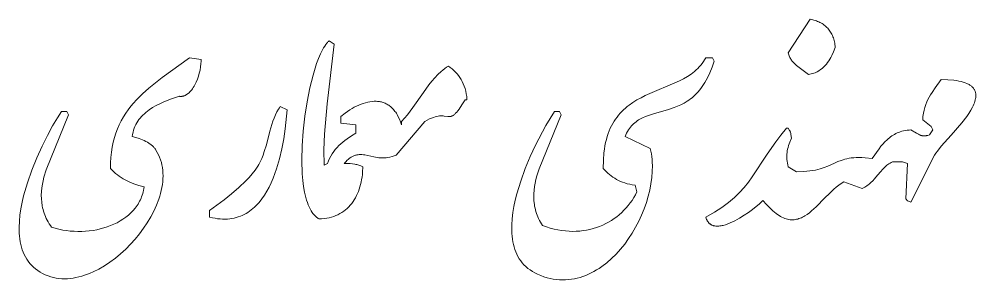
# Model space of a CAD drawing. Header units: metres. Extents: x 236 to 355, y 67 to 475.
# Drawn here: x 295.045 to 295.758, y 195.929 to 196.124 of the extents above; entities that cross this region are included whole.
import ezdxf

# ---------------------------------------------------------------- set-up
doc = ezdxf.new("R2010")
doc.units = ezdxf.units.M
doc.header["$LTSCALE"] = 0.007
doc.header["$MEASUREMENT"] = 0
doc.layers.add('H', color=7, linetype='Continuous')

msp = doc.modelspace()

# ---------------------------------------------------------------- linework, layer by layer
at = {"layer": 'H', "lineweight": 5}
for points in [[(295.63427, 196.12423), (295.63623, 196.12379), (295.63718, 196.12353), (295.63811, 196.12324), (295.63901, 196.12291), (295.6399, 196.12256), (295.64076, 196.12218), (295.6416, 196.12177), (295.64242, 196.12132), (295.64321, 196.12085), (295.64398, 196.12035), (295.64472, 196.11982), (295.64543, 196.11926), (295.64612, 196.11866), (295.64678, 196.11804), (295.64741, 196.11739), (295.64801, 196.11671), (295.64858, 196.116), (295.64912, 196.11526), (295.64963, 196.11449), (295.6501, 196.11369), (295.65055, 196.11286), (295.65096, 196.112), (295.65134, 196.11111), (295.65168, 196.11019), (295.65199, 196.10924), (295.65226, 196.10826), (295.6525, 196.10725), (295.6527, 196.10622), (295.65286, 196.10515), (295.65298, 196.10405), (295.65306, 196.10292), (295.65182, 196.09986), (295.65047, 196.09697), (295.64975, 196.09559), (295.64899, 196.09426), (295.64818, 196.09298), (295.64732, 196.09175), (295.64641, 196.09058), (295.64544, 196.08946), (295.6444, 196.08841), (295.64329, 196.08742), (295.6421, 196.08649), (295.64083, 196.08563), (295.63947, 196.08484), (295.63803, 196.08413), (295.63301, 196.08287), (295.62413, 196.08959), (295.62311, 196.09049), (295.62214, 196.09145), (295.62168, 196.09196), (295.62123, 196.09248), (295.62081, 196.09303), (295.6204, 196.0936), (295.62001, 196.09419), (295.61965, 196.09481), (295.6193, 196.09546), (295.61898, 196.09613), (295.61869, 196.09684), (295.61842, 196.09758), (295.61818, 196.09836), (295.61797, 196.09916)], [(295.29587, 196.04527), (295.28459, 196.04653), (295.28459, 196.05154), (295.2879, 196.0541), (295.29125, 196.05639), (295.29294, 196.05742), (295.29463, 196.05837), (295.29632, 196.05924), (295.29801, 196.06002), (295.29969, 196.06072), (295.30136, 196.06132), (295.30303, 196.06183), (295.30467, 196.06224), (295.3063, 196.06256), (295.30791, 196.06276), (295.30949, 196.06286), (295.31027, 196.06287), (295.31104, 196.06286), (295.31181, 196.06281), (295.31257, 196.06274), (295.31332, 196.06263), (295.31406, 196.0625), (295.31479, 196.06234), (295.31551, 196.06214), (295.31623, 196.06192), (295.31693, 196.06166), (295.31762, 196.06138), (295.3183, 196.06106), (295.31897, 196.06071), (295.31963, 196.06033), (295.32027, 196.05991), (295.32091, 196.05947), (295.32153, 196.05898), (295.32213, 196.05847), (295.32273, 196.05792), (295.32331, 196.05733), (295.32387, 196.05671), (295.32442, 196.05606), (295.32495, 196.05536), (295.32547, 196.05464), (295.32597, 196.05387), (295.32646, 196.05307), (295.32738, 196.05135), (295.32823, 196.04948), (295.32901, 196.04746), (295.32971, 196.04527), (295.32971, 196.04778), (295.33202, 196.05018), (295.33422, 196.05272), (295.33837, 196.05813), (295.34623, 196.06954), (295.35028, 196.07514), (295.3524, 196.07782), (295.35461, 196.0804), (295.35694, 196.08285), (295.3594, 196.08514), (295.36069, 196.08621), (295.36201, 196.08724), (295.36339, 196.08822), (295.36481, 196.08914), (295.3662, 196.08809), (295.36754, 196.087), (295.36882, 196.08585), (295.37004, 196.08465), (295.37119, 196.08338), (295.37228, 196.08205), (295.3733, 196.08065), (295.37424, 196.07917), (295.3751, 196.07762), (295.37587, 196.07597), (295.37657, 196.07424), (295.37717, 196.07242), (295.37767, 196.07049), (295.37808, 196.06846), (295.37839, 196.06632), (295.37859, 196.06407), (295.37734, 196.06407), (295.37487, 196.06011), (295.37276, 196.05705), (295.37183, 196.05582), (295.37096, 196.05477), (295.37015, 196.0539), (295.36976, 196.05352), (295.36939, 196.05318), (295.36903, 196.05287), (295.36868, 196.0526), (295.36834, 196.05236), (295.368, 196.05216), (295.36768, 196.05198), (295.36736, 196.05183), (295.36704, 196.0517), (295.36689, 196.05165), (295.36673, 196.0516), (295.36658, 196.05156), (295.36643, 196.05152), (295.36628, 196.05149), (295.36613, 196.05146), (295.36583, 196.05142), (295.36552, 196.0514), (295.36522, 196.05139), (295.36492, 196.0514), (295.36462, 196.05141), (295.36431, 196.05144), (295.36164, 196.05185), (295.36087, 196.05194), (295.36006, 196.05199), (295.35918, 196.052), (295.35823, 196.05195), (295.3572, 196.05183), (295.3561, 196.05162), (295.3549, 196.0513), (295.3536, 196.05088), (295.35219, 196.05033), (295.35067, 196.04964), (295.34903, 196.04879), (295.34726, 196.04778), (295.32595, 196.02271), (295.32433, 196.02207), (295.32276, 196.02155), (295.32123, 196.02116), (295.31975, 196.02087), (295.31831, 196.02069), (295.31691, 196.0206), (295.31555, 196.02058), (295.31423, 196.02064), (295.31294, 196.02075), (295.31168, 196.02092), (295.30925, 196.02135), (295.30466, 196.02237), (295.30246, 196.02279), (295.30138, 196.02294), (295.3003, 196.02304), (295.29923, 196.02307), (295.29869, 196.02306), (295.29816, 196.02304), (295.29762, 196.02299), (295.29709, 196.02292), (295.29656, 196.02282), (295.29602, 196.02271), (295.29548, 196.02256), (295.29495, 196.02239), (295.29441, 196.02219), (295.29386, 196.02196), (295.29332, 196.0217), (295.29277, 196.02141), (295.29222, 196.02109), (295.29167, 196.02073), (295.29112, 196.02033), (295.29056, 196.0199), (295.28999, 196.01943), (295.28942, 196.01891), (295.28827, 196.01777), (295.2871, 196.01645), (295.28945, 196.01645), (295.29153, 196.01636), (295.2934, 196.01619), (295.29509, 196.01593), (295.29588, 196.01576), (295.29664, 196.01557), (295.29737, 196.01536), (295.29809, 196.01513), (295.2995, 196.01458), (295.30089, 196.01394), (295.30078, 196.01004), (295.30063, 196.00812), (295.30041, 196.00623), (295.30012, 196.00437), (295.29977, 196.00255), (295.29936, 196.00075), (295.29887, 195.999), (295.29833, 195.99728), (295.29772, 195.99561), (295.29704, 195.99398), (295.29631, 195.9924), (295.2955, 195.99087), (295.29463, 195.9894), (295.2937, 195.98798), (295.29271, 195.98662), (295.29165, 195.98532), (295.29053, 195.98408), (295.28935, 195.98292), (295.2881, 195.98182), (295.28679, 195.9808), (295.28542, 195.97985), (295.28398, 195.97898), (295.28249, 195.97819), (295.28093, 195.97748), (295.27931, 195.97686), (295.27763, 195.97633), (295.27588, 195.97588), (295.27408, 195.97554), (295.27221, 195.97529), (295.27029, 195.97514), (295.2683, 195.97509), (295.26775, 195.97542), (295.2672, 195.97577), (295.26668, 195.97617), (295.26616, 195.97659), (295.26566, 195.97704), (295.26517, 195.97753), (295.2647, 195.97805), (295.26424, 195.97859), (295.26379, 195.97917), (295.26336, 195.97977), (295.26253, 195.98106), (295.26175, 195.98246), (295.26102, 195.98396), (295.26034, 195.98556), (295.2597, 195.98726), (295.25912, 195.98905), (295.25858, 195.99093), (295.25765, 195.99494), (295.25689, 195.99924), (295.2563, 196.00382), (295.25588, 196.00863), (295.25551, 196.01884), (295.25573, 196.0296), (295.25648, 196.04065), (295.25773, 196.05172), (295.25941, 196.06256), (295.26147, 196.0729), (295.26387, 196.08248), (295.26656, 196.09104), (295.26799, 196.09485), (295.26948, 196.09831), (295.27101, 196.10138), (295.27179, 196.10276), (295.27258, 196.10403), (295.27338, 196.10519), (295.27419, 196.10623), (295.27459, 196.1067), (295.275, 196.10715), (295.27541, 196.10756), (295.27582, 196.10794), (295.27958, 196.10543), (295.27434, 196.06087), (295.27234, 196.03819), (295.27193, 196.02673), (295.27206, 196.01519), (295.27457, 196.01645), (295.2753, 196.01836), (295.27614, 196.0202), (295.27709, 196.02197), (295.27814, 196.02366), (295.27927, 196.02529), (295.2805, 196.02685), (295.28179, 196.02835), (295.28316, 196.02978), (295.2846, 196.03114), (295.28609, 196.03244), (295.28763, 196.03368), (295.28922, 196.03486), (295.2925, 196.03705), (295.29587, 196.03901)], [(295.1718, 196.0954), (295.18057, 196.09415), (295.18057, 196.0929), (295.18039, 196.09073), (295.18009, 196.08849), (295.17966, 196.08619), (295.17912, 196.08387), (295.17845, 196.08157), (295.17767, 196.07931), (295.17678, 196.07714), (295.17579, 196.07507), (295.17525, 196.0741), (295.17468, 196.07316), (295.17409, 196.07227), (295.17348, 196.07142), (295.17284, 196.07063), (295.17217, 196.06989), (295.17149, 196.06922), (295.17113, 196.06891), (295.17077, 196.06861), (295.17041, 196.06833), (295.17004, 196.06807), (295.16966, 196.06783), (295.16928, 196.06761), (295.1689, 196.0674), (295.1685, 196.06722), (295.1681, 196.06705), (295.1677, 196.06691), (295.16729, 196.06679), (295.16688, 196.06669), (295.16646, 196.06661), (295.16603, 196.06656), (295.1656, 196.06653), (295.16516, 196.06652), (295.16472, 196.06654), (295.16428, 196.06658), (295.15848, 196.06466), (295.15264, 196.06238), (295.14978, 196.06108), (295.14699, 196.05966), (295.14431, 196.05811), (295.14175, 196.05642), (295.14052, 196.05551), (295.13934, 196.05457), (295.13821, 196.05359), (295.13712, 196.05256), (295.13609, 196.0515), (295.13511, 196.05038), (295.13419, 196.04922), (295.13334, 196.04802), (295.13255, 196.04676), (295.13183, 196.04546), (295.13119, 196.0441), (295.13062, 196.04269), (295.13013, 196.04123), (295.12973, 196.03971), (295.12941, 196.03813), (295.12918, 196.0365), (295.13179, 196.0358), (295.13438, 196.03499), (295.13692, 196.03405), (295.13814, 196.03353), (295.13933, 196.03296), (295.14048, 196.03234), (295.14157, 196.03167), (295.14261, 196.03096), (295.14311, 196.03058), (295.14359, 196.03018), (295.14405, 196.02977), (295.1445, 196.02935), (295.14492, 196.02891), (295.14533, 196.02846), (295.14571, 196.02799), (295.14608, 196.0275), (295.14641, 196.027), (295.14673, 196.02647), (295.1478, 196.02473), (295.14874, 196.02293), (295.14956, 196.02109), (295.15026, 196.0192), (295.15084, 196.01727), (295.15131, 196.0153), (295.15167, 196.0133), (295.15192, 196.01126), (295.15206, 196.0092), (295.15209, 196.0071), (295.15202, 196.00498), (295.15186, 196.00284), (295.15159, 196.00069), (295.15123, 195.99851), (295.15078, 195.99633), (295.15024, 195.99413), (295.14961, 195.99192), (295.14889, 195.98972), (295.14721, 195.9853), (295.14523, 195.98089), (295.14295, 195.97653), (295.1404, 195.97223), (295.1376, 195.96801), (295.13456, 195.9639), (295.13131, 195.95992), (295.12787, 195.95609), (295.12426, 195.95244), (295.12049, 195.94899), (295.11659, 195.94575), (295.11258, 195.94277), (295.10847, 195.94004), (295.10429, 195.93761), (295.10005, 195.93549), (295.09791, 195.93455), (295.09577, 195.9337), (295.09363, 195.93294), (295.09148, 195.93227), (295.08934, 195.9317), (295.0872, 195.93122), (295.08506, 195.93085), (295.08294, 195.93058), (295.08082, 195.93041), (295.07872, 195.93036), (295.07663, 195.93041), (295.07456, 195.93058), (295.07251, 195.93087), (295.07049, 195.93128), (295.06849, 195.93182), (295.06652, 195.93248), (295.06438, 195.93334), (295.06237, 195.9343), (295.06049, 195.93534), (295.05873, 195.93648), (295.05708, 195.9377), (295.05556, 195.93901), (295.05415, 195.94039), (295.05284, 195.94185), (295.05165, 195.94339), (295.05057, 195.94499), (295.04959, 195.94667), (295.0487, 195.94841), (295.04792, 195.95021), (295.04724, 195.95207), (295.04664, 195.95398), (295.04614, 195.95595), (295.04572, 195.95797), (295.04539, 195.96004), (295.04514, 195.96215), (295.04498, 195.9643), (295.04487, 195.96872), (295.04505, 195.97327), (295.0455, 195.97792), (295.04619, 195.98266), (295.0471, 195.98745), (295.04822, 195.99229), (295.05099, 196.00197), (295.05431, 196.01151), (295.05803, 196.02072), (295.06196, 196.02942), (295.06595, 196.03742), (295.06983, 196.04452), (295.07341, 196.05054), (295.07655, 196.0553), (295.08031, 196.0553), (295.08156, 196.05279), (295.06495, 196.01162), (295.06336, 196.00626), (295.06272, 196.00357), (295.06219, 196.00089), (295.06179, 195.99819), (295.06153, 195.9955), (295.06141, 195.99281), (295.06146, 195.99012), (295.06168, 195.98744), (295.06209, 195.98476), (295.06236, 195.98342), (295.06269, 195.98208), (295.06306, 195.98075), (295.06349, 195.97941), (295.06398, 195.97808), (295.06452, 195.97675), (295.06512, 195.97542), (295.06578, 195.9741), (295.0665, 195.97277), (295.06728, 195.97145), (295.06812, 195.97014), (295.06903, 195.96882), (295.07177, 195.96801), (295.07454, 195.96732), (295.07735, 195.96675), (295.08017, 195.9663), (295.08301, 195.96598), (295.08586, 195.96577), (295.08871, 195.96568), (295.09154, 195.96571), (295.09437, 195.96586), (295.09716, 195.96612), (295.09993, 195.96649), (295.10267, 195.96698), (295.10535, 195.96758), (295.10798, 195.9683), (295.11056, 195.96912), (295.11306, 195.97005), (295.1155, 195.97109), (295.11785, 195.97223), (295.12011, 195.97348), (295.12227, 195.97484), (295.12433, 195.9763), (295.12627, 195.97786), (295.1281, 195.97953), (295.1298, 195.98129), (295.13137, 195.98316), (295.1321, 195.98412), (295.13279, 195.98512), (295.13345, 195.98614), (295.13407, 195.98718), (295.13465, 195.98824), (295.13519, 195.98933), (295.13569, 195.99045), (295.13614, 195.99159), (295.13656, 195.99275), (295.13693, 195.99393), (295.13726, 195.99514), (295.13754, 195.99637), (295.13777, 195.99762), (295.13796, 195.9989), (295.13397, 196.00004), (295.1303, 196.00129), (295.12692, 196.00267), (295.12532, 196.00343), (295.12378, 196.00422), (295.12229, 196.00507), (295.12084, 196.00597), (295.11944, 196.00693), (295.11808, 196.00794), (295.11675, 196.00903), (295.11544, 196.01017), (295.11416, 196.01139), (295.11289, 196.01269), (295.11294, 196.01692), (295.11317, 196.021), (295.11359, 196.02491), (295.11418, 196.02867), (295.11494, 196.03228), (295.11586, 196.03575), (295.11694, 196.03908), (295.11816, 196.04228), (295.11951, 196.04536), (295.121, 196.04832), (295.12261, 196.05117), (295.12434, 196.05391), (295.12618, 196.05655), (295.12812, 196.0591), (295.13015, 196.06156), (295.13227, 196.06393), (295.13673, 196.06845), (295.14145, 196.07271), (295.15142, 196.08063)], [(295.55656, 196.0954), (295.56157, 196.0954), (295.56283, 196.0929), (295.56129, 196.08829), (295.55962, 196.08411), (295.55784, 196.08033), (295.55594, 196.07692), (295.55496, 196.07535), (295.55395, 196.07386), (295.55292, 196.07245), (295.55187, 196.07113), (295.5508, 196.06987), (295.5497, 196.06869), (295.54859, 196.06759), (295.54747, 196.06654), (295.54633, 196.06556), (295.54517, 196.06465), (295.544, 196.06379), (295.54282, 196.06298), (295.54042, 196.06152), (295.53799, 196.06025), (295.53554, 196.05913), (295.53306, 196.05815), (295.52811, 196.0565), (295.51842, 196.05378), (295.51383, 196.05233), (295.51163, 196.05149), (295.5095, 196.05056), (295.50848, 196.05004), (295.50747, 196.0495), (295.50649, 196.04891), (295.50553, 196.04828), (295.5046, 196.04761), (295.50369, 196.04689), (295.50281, 196.04613), (295.50197, 196.04531), (295.50115, 196.04443), (295.50037, 196.0435), (295.49962, 196.0425), (295.4989, 196.04144), (295.49822, 196.04032), (295.49758, 196.03912), (295.49697, 196.03785), (295.4964, 196.0365), (295.5152, 196.02773), (295.51566, 196.02571), (295.51604, 196.02365), (295.51635, 196.02155), (295.51657, 196.01941), (295.51672, 196.01724), (295.5168, 196.01504), (295.51673, 196.01055), (295.51638, 196.00597), (295.51574, 196.00132), (295.51485, 195.99662), (295.51369, 195.99191), (295.51228, 195.98719), (295.51063, 195.98251), (295.50874, 195.97787), (295.50664, 195.97331), (295.50431, 195.96884), (295.50179, 195.96449), (295.49906, 195.96029), (295.49615, 195.95626), (295.49306, 195.95241), (295.48979, 195.94879), (295.48637, 195.9454), (295.48279, 195.94227), (295.47908, 195.93942), (295.47716, 195.93812), (295.47522, 195.93689), (295.47325, 195.93575), (295.47124, 195.93469), (295.46921, 195.93372), (295.46714, 195.93284), (295.46505, 195.93206), (295.46294, 195.93138), (295.4608, 195.9308), (295.45864, 195.93032), (295.45645, 195.92994), (295.45424, 195.92968), (295.45201, 195.92953), (295.44977, 195.9295), (295.4475, 195.92958), (295.44522, 195.92978), (295.44292, 195.93011), (295.44061, 195.93057), (295.43828, 195.93116), (295.43594, 195.93188), (295.43359, 195.93273), (295.43123, 195.93373), (295.42924, 195.9347), (295.42738, 195.93575), (295.42564, 195.93689), (295.42401, 195.9381), (295.4225, 195.9394), (295.4211, 195.94077), (295.41982, 195.94221), (295.41864, 195.94373), (295.41756, 195.94531), (295.41659, 195.94695), (295.41572, 195.94866), (295.41494, 195.95042), (295.41426, 195.95224), (295.41367, 195.95412), (295.41317, 195.95604), (295.41276, 195.95801), (295.41243, 195.96003), (295.41218, 195.96209), (295.41201, 195.96419), (295.41192, 195.96633), (295.41195, 195.9707), (295.41226, 195.97519), (295.41282, 195.97977), (295.41361, 195.98442), (295.41461, 195.98912), (295.4158, 195.99384), (295.41868, 196.00329), (295.42206, 196.01259), (295.42579, 196.02155), (295.4297, 196.03001), (295.43738, 196.04472), (295.44376, 196.0553), (295.44752, 196.0553), (295.44878, 196.05279), (295.43231, 196.01248), (295.43065, 196.00715), (295.42996, 196.00448), (295.42939, 196.0018), (295.42893, 195.99913), (295.4286, 195.99645), (295.42841, 195.99377), (295.42838, 195.9911), (295.42851, 195.98844), (295.42882, 195.98578), (295.42904, 195.98445), (295.42931, 195.98313), (295.42964, 195.98181), (295.43001, 195.98049), (295.43043, 195.97917), (295.43091, 195.97786), (295.43144, 195.97655), (295.43203, 195.97525), (295.43268, 195.97395), (295.43339, 195.97265), (295.43416, 195.97136), (295.43499, 195.97007), (295.43786, 195.96904), (295.44071, 195.96815), (295.44354, 195.96741), (295.44636, 195.96681), (295.44914, 195.96634), (295.45191, 195.96601), (295.45464, 195.96582), (295.45734, 195.96575), (295.46001, 195.9658), (295.46264, 195.96598), (295.46523, 195.96628), (295.46777, 195.9667), (295.47027, 195.96723), (295.47272, 195.96787), (295.47512, 195.96863), (295.47746, 195.96948), (295.47975, 195.97044), (295.48197, 195.9715), (295.48413, 195.97266), (295.48623, 195.97391), (295.48825, 195.97524), (295.49021, 195.97667), (295.49209, 195.97819), (295.49389, 195.97978), (295.49561, 195.98146), (295.49725, 195.98321), (295.4988, 195.98503), (295.50027, 195.98692), (295.50164, 195.98888), (295.50291, 195.99091), (295.50409, 195.99299), (295.50518, 195.99514), (295.50392, 196.00015), (295.50183, 196.00049), (295.49985, 196.0009), (295.49799, 196.00135), (295.49623, 196.00187), (295.49457, 196.00245), (295.49299, 196.00309), (295.49148, 196.00378), (295.49005, 196.00453), (295.48868, 196.00535), (295.48736, 196.00622), (295.48609, 196.00715), (295.48485, 196.00814), (295.48365, 196.00919), (295.48246, 196.0103), (295.48011, 196.01269), (295.48023, 196.0188), (295.48068, 196.02443), (295.48102, 196.02708), (295.48144, 196.02961), (295.48194, 196.03204), (295.4825, 196.03436), (295.48314, 196.03659), (295.48384, 196.03871), (295.48461, 196.04074), (295.48543, 196.04268), (295.48632, 196.04453), (295.48727, 196.0463), (295.48827, 196.04798), (295.48932, 196.04959), (295.49043, 196.05112), (295.49158, 196.05258), (295.49278, 196.05396), (295.49402, 196.05529), (295.4953, 196.05654), (295.49663, 196.05774), (295.49798, 196.05888), (295.49938, 196.05997), (295.50226, 196.062), (295.50525, 196.06385), (295.50833, 196.06555), (295.51148, 196.06712), (295.53706, 196.07811), (295.54003, 196.07966), (295.54288, 196.08134), (295.5456, 196.08316), (295.5469, 196.08414), (295.54817, 196.08516), (295.54939, 196.08624), (295.55057, 196.08736), (295.5517, 196.08855), (295.55278, 196.08979), (295.55381, 196.09109), (295.55478, 196.09246), (295.5557, 196.0939)], [(295.73202, 196.07911), (295.73701, 196.07896), (295.74139, 196.07858), (295.74335, 196.07831), (295.74518, 196.07799), (295.74686, 196.07761), (295.74841, 196.07718), (295.74983, 196.07671), (295.75112, 196.07619), (295.75172, 196.07591), (295.75228, 196.07562), (295.75282, 196.07532), (295.75333, 196.07502), (295.7538, 196.07469), (295.75425, 196.07436), (295.75467, 196.07402), (295.75506, 196.07367), (295.75542, 196.07331), (295.75576, 196.07294), (295.75607, 196.07257), (295.75635, 196.07218), (295.75661, 196.07178), (295.75684, 196.07138), (295.75705, 196.07096), (295.75723, 196.07054), (295.75738, 196.07011), (295.75752, 196.06967), (295.75763, 196.06923), (295.75771, 196.06877), (295.75778, 196.06831), (295.75782, 196.06785), (295.75784, 196.06737), (295.75784, 196.06689), (295.75782, 196.0664), (295.75778, 196.06591), (295.75771, 196.06541), (295.75763, 196.0649), (295.75742, 196.06387), (295.75712, 196.06282), (295.75676, 196.06175), (295.75634, 196.06067), (295.75585, 196.05956), (295.75531, 196.05844), (295.75405, 196.05616), (295.75261, 196.05384), (295.751, 196.0515), (295.74741, 196.04677), (295.73949, 196.03752), (295.73209, 196.02924), (295.72915, 196.0257), (295.72796, 196.02414), (295.72701, 196.02271), (295.70946, 195.98762), (295.70831, 195.98808), (295.7076, 195.98832), (295.7072, 195.98844), (295.70714, 195.98846), (295.70709, 195.98848), (295.70709, 195.98848), (295.70709, 195.98848), (295.70709, 195.98848), (295.70709, 195.98848), (295.70709, 195.98848), (295.70709, 195.98848), (295.70709, 195.98848), (295.70708, 195.98848), (295.70708, 195.98848), (295.70708, 195.98848), (295.70708, 195.98848), (295.70708, 195.98848), (295.70708, 195.98848), (295.70708, 195.98848), (295.70708, 195.98848), (295.70708, 195.98848), (295.70708, 195.98848), (295.70708, 195.98848), (295.70708, 195.98848), (295.70708, 195.98848), (295.70708, 195.98848), (295.70708, 195.98849), (295.70707, 195.98849), (295.70707, 195.98849), (295.70707, 195.98849), (295.70707, 195.98849), (295.70707, 195.98849), (295.70707, 195.98849), (295.70707, 195.98849), (295.70707, 195.98849), (295.70707, 195.98849), (295.70707, 195.98849), (295.70707, 195.98849), (295.70707, 195.98849), (295.70707, 195.98849), (295.70707, 195.98849), (295.70706, 195.98849), (295.70706, 195.98849), (295.70706, 195.98849), (295.70706, 195.98849), (295.70706, 195.98849), (295.70706, 195.98849), (295.70706, 195.98849), (295.70706, 195.98849), (295.70706, 195.98849), (295.70706, 195.98849), (295.70706, 195.98849), (295.70706, 195.98849), (295.70706, 195.98849), (295.70706, 195.98849), (295.70706, 195.98849), (295.70706, 195.98849), (295.70705, 195.98849), (295.70705, 195.98849), (295.70705, 195.98849), (295.70705, 195.9885), (295.70705, 195.9885), (295.70705, 195.9885), (295.70705, 195.9885), (295.70705, 195.9885), (295.70705, 195.9885), (295.70705, 195.9885), (295.70705, 195.9885), (295.70705, 195.9885), (295.70705, 195.9885), (295.70705, 195.9885), (295.70705, 195.9885), (295.70704, 195.9885), (295.70704, 195.9885), (295.70704, 195.9885), (295.70704, 195.9885), (295.70704, 195.9885), (295.70704, 195.9885), (295.70704, 195.9885), (295.70704, 195.9885), (295.70704, 195.9885), (295.70704, 195.9885), (295.70704, 195.9885), (295.70704, 195.9885), (295.70704, 195.9885), (295.70704, 195.9885), (295.70704, 195.9885), (295.70704, 195.9885), (295.70703, 195.9885), (295.70703, 195.9885), (295.70703, 195.9885), (295.70703, 195.9885), (295.70703, 195.98851), (295.70703, 195.98851), (295.70703, 195.98851), (295.70703, 195.98851), (295.70703, 195.98851), (295.70703, 195.98851), (295.70703, 195.98851), (295.70703, 195.98851), (295.70703, 195.98851), (295.70703, 195.98851), (295.70702, 195.98851), (295.70702, 195.98851), (295.70702, 195.98851), (295.70702, 195.98851), (295.70702, 195.98851), (295.70702, 195.98851), (295.70702, 195.98851), (295.70702, 195.98851), (295.70702, 195.98851), (295.70702, 195.98851), (295.70702, 195.98851), (295.70702, 195.98851), (295.70702, 195.98851), (295.70702, 195.98851), (295.70702, 195.98851), (295.70702, 195.98851), (295.70702, 195.98851), (295.70702, 195.98851), (295.70702, 195.98851), (295.70701, 195.98852), (295.70701, 195.98852), (295.70701, 195.98852), (295.70701, 195.98852), (295.70701, 195.98852), (295.70701, 195.98852), (295.70701, 195.98852), (295.70701, 195.98852), (295.70701, 195.98852), (295.7057, 195.99013), (295.70696, 196.01645), (295.7032, 196.0177), (295.69568, 196.0177), (295.69478, 196.01722), (295.69392, 196.01672), (295.6931, 196.01619), (295.69231, 196.01563), (295.69156, 196.01505), (295.69084, 196.01446), (295.68947, 196.01321), (295.68819, 196.0119), (295.68697, 196.01054), (295.68462, 196.00775), (295.68224, 196.00495), (295.68099, 196.00358), (295.67966, 196.00225), (295.67823, 196.00098), (295.67747, 196.00037), (295.67668, 195.99978), (295.67585, 195.99921), (295.67498, 195.99866), (295.67407, 195.99814), (295.67312, 195.99765), (295.65933, 196.00266), (295.65746, 196.00149), (295.65564, 196.0002), (295.65385, 195.99879), (295.6521, 195.99729), (295.64868, 195.99408), (295.64533, 195.9907), (295.63877, 195.98404), (295.63547, 195.98102), (295.6338, 195.97966), (295.63211, 195.97841), (295.63041, 195.9773), (295.62954, 195.9768), (295.62867, 195.97634), (295.62779, 195.97593), (295.62691, 195.97556), (295.62601, 195.97523), (295.6251, 195.97496), (295.62419, 195.97474), (295.62326, 195.97457), (295.62233, 195.97445), (295.62138, 195.9744), (295.62042, 195.9744), (295.61945, 195.97447), (295.61846, 195.9746), (295.61746, 195.9748), (295.61645, 195.97507), (295.61542, 195.97541), (295.61438, 195.97582), (295.61332, 195.97631), (295.61224, 195.97687), (295.61115, 195.97752), (295.61004, 195.97825), (295.60891, 195.97906), (295.60776, 195.97996), (295.6066, 195.98095), (295.60421, 195.9832), (295.60173, 195.98584), (295.59917, 195.98887), (295.59869, 195.98834), (295.59805, 195.9877), (295.59634, 195.98612), (295.59411, 195.98423), (295.59146, 195.98214), (295.58846, 195.97994), (295.5852, 195.97773), (295.58177, 195.9756), (295.57824, 195.97366), (295.57646, 195.97279), (295.5747, 195.972), (295.57295, 195.9713), (295.57123, 195.97071), (295.56954, 195.97024), (295.56872, 195.97005), (295.56791, 195.96989), (295.56712, 195.96978), (295.56634, 195.9697), (295.56558, 195.96965), (295.56483, 195.96965), (295.56411, 195.96969), (295.56341, 195.96978), (295.56307, 195.96983), (295.56273, 195.9699), (295.5624, 195.96999), (295.56208, 195.97008), (295.56176, 195.97018), (295.56145, 195.9703), (295.56114, 195.97043), (295.56084, 195.97057), (295.56055, 195.97073), (295.56027, 195.9709), (295.55999, 195.97108), (295.55972, 195.97127), (295.55946, 195.97148), (295.55921, 195.9717), (295.55896, 195.97194), (295.55872, 195.97218), (295.55849, 195.97245), (295.55827, 195.97273), (295.55806, 195.97302), (295.55786, 195.97333), (295.55766, 195.97365), (295.55748, 195.97399), (295.5573, 195.97434), (295.55713, 195.97471), (295.55697, 195.97509), (295.55683, 195.97549), (295.55656, 195.97634), (295.56297, 195.97997), (295.56861, 195.98362), (295.57356, 195.98728), (295.57792, 195.99097), (295.58178, 195.99472), (295.58522, 195.99852), (295.58833, 196.0024), (295.59122, 196.00637), (295.60222, 196.02335), (295.60867, 196.0327), (295.61245, 196.03764), (295.61672, 196.04277), (295.61797, 196.04277), (295.61899, 196.0411), (295.61917, 196.04078), (295.61934, 196.04047), (295.61948, 196.04016), (295.61955, 196.04), (295.61961, 196.03983), (295.61973, 196.03948), (295.61983, 196.03909), (295.62004, 196.03815), (295.62048, 196.03525), (295.61925, 196.03246), (295.61873, 196.0311), (295.61829, 196.02977), (295.61791, 196.02846), (295.61759, 196.02716), (295.61734, 196.02587), (295.61716, 196.02458), (295.61704, 196.02329), (295.61699, 196.02201), (295.617, 196.02071), (295.61707, 196.0194), (295.6172, 196.01807), (295.6174, 196.01672), (295.61765, 196.01534), (295.61797, 196.01394), (295.62424, 196.01018), (295.62959, 196.01037), (295.63422, 196.01083), (295.63629, 196.01115), (295.63823, 196.01152), (295.64003, 196.01193), (295.64172, 196.01238), (295.64479, 196.01338), (295.64756, 196.01446), (295.65256, 196.01671), (295.655, 196.01779), (295.65755, 196.01877), (295.65889, 196.01921), (295.66029, 196.01962), (295.66177, 196.01997), (295.66334, 196.02028), (295.66501, 196.02053), (295.6668, 196.02072), (295.66871, 196.02083), (295.67076, 196.02088), (295.67297, 196.02084), (295.67534, 196.02072), (295.68064, 196.02021), (295.68573, 196.02748), (295.6871, 196.02925), (295.68854, 196.03096), (295.69005, 196.03261), (295.69166, 196.03416), (295.6925, 196.0349), (295.69337, 196.03562), (295.69427, 196.0363), (295.6952, 196.03695), (295.69617, 196.03757), (295.69717, 196.03815), (295.6982, 196.03869), (295.69928, 196.03919), (295.70039, 196.03965), (295.70155, 196.04007), (295.70275, 196.04044), (295.704, 196.04076), (295.70529, 196.04103), (295.70663, 196.04124), (295.70802, 196.04141), (295.70946, 196.04151), (295.71353, 196.03912), (295.7151, 196.03822), (295.71582, 196.03785), (295.71618, 196.03769), (295.71653, 196.03754), (295.71687, 196.03741), (295.71722, 196.0373), (295.71757, 196.0372), (295.71793, 196.03712), (295.71829, 196.03707), (295.71866, 196.03702), (295.71904, 196.037), (295.71943, 196.037), (295.71984, 196.03702), (295.72026, 196.03706), (295.72071, 196.03712), (295.72117, 196.0372), (295.72216, 196.03743), (295.72325, 196.03775), (295.72576, 196.04151), (295.7245, 196.04402), (295.71824, 196.04903), (295.71842, 196.05153), (295.71875, 196.0539), (295.71921, 196.05616), (295.71979, 196.05831), (295.72048, 196.06037), (295.72127, 196.06233), (295.72214, 196.06422), (295.72309, 196.06604), (295.7241, 196.0678), (295.72517, 196.06951), (295.72741, 196.07279)], [(295.23948, 196.05906), (295.24449, 196.05655), (295.24314, 196.04239), (295.24206, 196.03492), (295.24066, 196.02737), (295.2389, 196.01985), (295.23677, 196.01251), (295.23554, 196.00894), (295.23421, 196.00546), (295.23276, 196.00209), (295.2312, 195.99884), (295.22952, 195.99572), (295.22771, 195.99276), (295.22577, 195.98997), (295.22369, 195.98736), (295.2226, 195.98614), (295.22148, 195.98496), (295.22032, 195.98384), (295.21913, 195.98277), (295.21789, 195.98176), (295.21663, 195.98082), (295.21532, 195.97993), (295.21397, 195.97911), (295.21259, 195.97836), (295.21117, 195.97767), (295.20971, 195.97705), (295.2082, 195.97651), (295.20666, 195.97604), (295.20507, 195.97565), (295.20345, 195.97533), (295.20178, 195.9751), (295.20007, 195.97494), (295.19831, 195.97488), (295.19651, 195.97489), (295.19467, 195.975), (295.19278, 195.97519), (295.19084, 195.97548), (295.18886, 195.97586), (295.18684, 195.97634), (295.18684, 195.98135), (295.19756, 195.98935), (295.20319, 195.99376), (295.20871, 195.99845), (295.21393, 196.00343), (295.21636, 196.00603), (295.21864, 196.00871), (295.22073, 196.01147), (295.22263, 196.0143), (295.22349, 196.01575), (295.22429, 196.01721), (295.22502, 196.0187), (295.22569, 196.02021), (295.22667, 196.02272), (295.22756, 196.02526), (295.22911, 196.0304), (295.23179, 196.04064), (295.2332, 196.04561), (295.23399, 196.04802), (295.23486, 196.05038), (295.23583, 196.05267), (295.23691, 196.05489), (295.23812, 196.05702), (295.23878, 196.05805)]]:
    msp.add_lwpolyline(points, close=True, dxfattribs=at)

doc.saveas('drawing.dxf')
